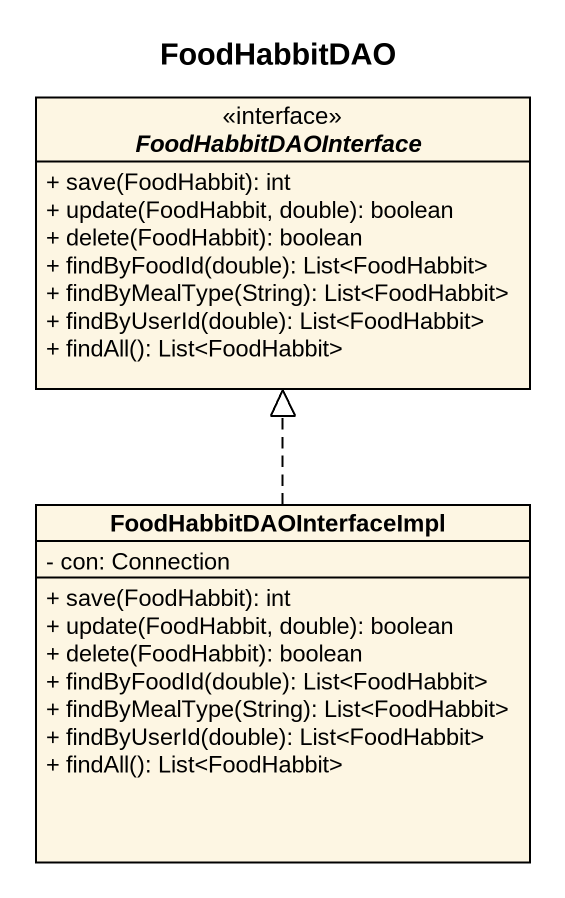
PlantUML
@startuml
title FoodHabbitDAO
hide circle
hide empty members
skinparam classAttributeIconSize 0
interface FoodHabbitDAOInterface <<interface>> {
  + save(FoodHabbit): int
  + update(FoodHabbit, double): boolean
  + delete(FoodHabbit): boolean
  + findByFoodId(double): List<FoodHabbit>
  + findByMealType(String): List<FoodHabbit>
  + findByUserId(double): List<FoodHabbit>
  + findAll(): List<FoodHabbit>
}
class FoodHabbitDAOInterfaceImpl {
  - con: Connection
  + save(FoodHabbit): int
  + update(FoodHabbit, double): boolean
  + delete(FoodHabbit): boolean
  + findByFoodId(double): List<FoodHabbit>
  + findByMealType(String): List<FoodHabbit>
  + findByUserId(double): List<FoodHabbit>
  + findAll(): List<FoodHabbit>
}
FoodHabbitDAOInterfaceImpl .up.|> FoodHabbitDAOInterface
@enduml
